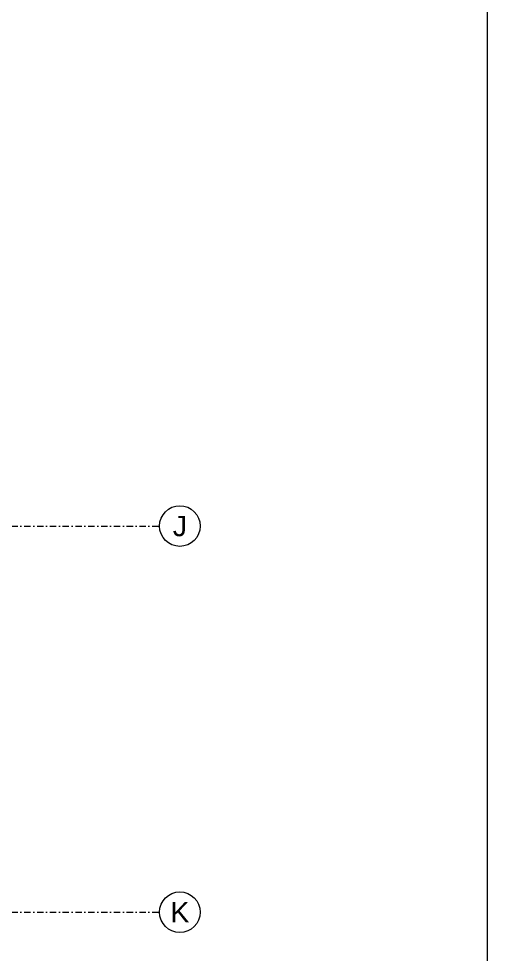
# Model space of a CAD drawing. Extents: x -1299 to 23780, y -3010 to 8106.
# Drawn here: x 4944 to 5405, y 2364 to 3284 of the extents above; entities that cross this region are included whole.
import ezdxf
from ezdxf.enums import TextEntityAlignment as Align

# ---------------------------------------------------------------- set-up
doc = ezdxf.new("R2010")
doc.units = 0
doc.header["$LTSCALE"] = 25
doc.header["$MEASUREMENT"] = 0
doc.linetypes.add('DASHDOT2', pattern=[0.5, 0.25, -0.125, 0, -0.125])
doc.layers.get('0').update_dxf_attribs({"color": 9, "lineweight": 9})
for name, color, linetype, lineweight in [('10', 9, 'Continuous', 9), ('24', 9, 'DASHDOT2', 9), ('40A', 9, 'Continuous', 9)]:
    doc.layers.add(name, color=color, linetype=linetype, lineweight=lineweight)
doc.styles.add('Arial', font='arial.ttf', dxfattribs={"height": 2.5})

# ---------------------------------------------------------------- blocks, each defined once
blk = doc.blocks.new('0_aks')
at = {"linetype": 'Continuous'}
blk.add_circle((0, 0), 2, dxfattribs=at)
at = {"style": 'Arial'}
blk.add_attdef('AKS', text='', height=2, dxfattribs=at).set_placement((0, 0), align=Align.MIDDLE_CENTER)
blk = doc.blocks.new('P-AKS_AUDI')
at = {"layer": '24'}
for points in [[(0, 0), (360, 0)], [(0, -380), (360, -380)]]:
    blk.add_lwpolyline(points, dxfattribs=at)
at = {"layer": '24', "xscale": 10, "yscale": 10, "zscale": 10}
for p, values in [((380, 0), {'AKS': 'J'}), ((380, -380), {'AKS': 'K'})]:
    blk.add_blockref('0_aks', p, dxfattribs=at).add_auto_attribs(values)
blk = doc.blocks.new('p-zemin kat')
at = {"layer": '24'}
blk.add_blockref('P-AKS_AUDI', (4722.5, 2785), dxfattribs=at)

msp = doc.modelspace()

# ---------------------------------------------------------------- linework, layer by layer
at = {"layer": '40A'}
msp.add_lwpolyline([(5405.06, 80), (80, 80), (80, 4125), (5405.06, 4125)], close=True, dxfattribs=at)

# ---------------------------------------------------------------- block references
at = {"layer": '10'}
msp.add_blockref('p-zemin kat', (0, 0), dxfattribs=at)

doc.saveas('drawing.dxf')
